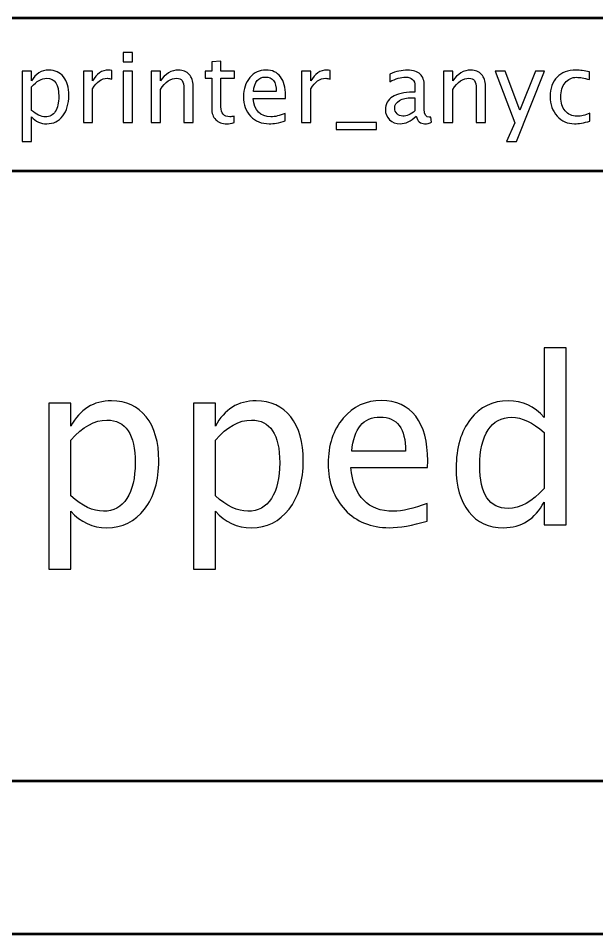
# Model space of a CAD drawing. Header units: centimetres. Extents: x -71 to 58, y -28 to 40.
# Drawn here: x 28.75 to 36.33, y -8.5 to 3.5 of the extents above; entities that cross this region are included whole.
import ezdxf

# ---------------------------------------------------------------- set-up
doc = ezdxf.new("R2010")
doc.units = ezdxf.units.CM
doc.header["$MEASUREMENT"] = 0
doc.layers.add('Layer 1', color=7, linetype='Continuous')

msp = doc.modelspace()

# ---------------------------------------------------------------- linework, layer by layer
at = {"layer": 'Layer 1', "lineweight": 53}
for points in [[(12.5, 1.49999), (47.5, 1.49999), (47.5, 3.49999), (12.5, 3.49999), (12.5, 1.49999)], [(12.5, -8.50001), (47.5, -8.50001), (47.5, -6.50001), (12.5, -6.50001), (12.5, -8.50001)]]:
    msp.add_lwpolyline(points, close=True, dxfattribs=at)
at = {"layer": 'Layer 1'}
for points, knots in [([(30.12365, 2.92973), (30.12365, 2.92973), (30.12365, 3.05179), (30.12365, 3.05179), (30.12365, 3.05179), (30.12365, 3.05179), (30.24571, 3.05179), (30.24571, 3.05179), (30.24571, 3.05179), (30.24571, 3.05179), (30.24571, 2.92973), (30.24571, 2.92973), (30.24571, 2.92973), (30.24571, 2.92973), (30.12365, 2.92973), (30.12365, 2.92973)], [0, 0, 0, 0, 0.2, 0.2, 0.2, 0.2, 0.4, 0.4, 0.4, 0.4, 0.6, 0.6, 0.6, 0.6, 1, 1, 1, 1]), ([(31.58157, 2.13275), (31.54385, 2.12237), (31.511, 2.11728), (31.48324, 2.11728), (31.48324, 2.11728), (31.42094, 2.11728), (31.37242, 2.13508), (31.33766, 2.17068), (31.33766, 2.17068), (31.3027, 2.20628), (31.28532, 2.25566), (31.28532, 2.31902), (31.28532, 2.31902), (31.28532, 2.31902), (31.28532, 2.71486), (31.28532, 2.71486), (31.28532, 2.71486), (31.28532, 2.71486), (31.20099, 2.71486), (31.20099, 2.71486), (31.20099, 2.71486), (31.20099, 2.71486), (31.20099, 2.8064), (31.20099, 2.8064), (31.20099, 2.8064), (31.20099, 2.8064), (31.28532, 2.8064), (31.28532, 2.8064), (31.28532, 2.8064), (31.28532, 2.8064), (31.28532, 2.92825), (31.28532, 2.92825), (31.28532, 2.92825), (31.28532, 2.92825), (31.40738, 2.9399), (31.40738, 2.9399), (31.40738, 2.9399), (31.40738, 2.9399), (31.40738, 2.8064), (31.40738, 2.8064), (31.40738, 2.8064), (31.40738, 2.8064), (31.58411, 2.8064), (31.58411, 2.8064), (31.58411, 2.8064), (31.58411, 2.8064), (31.58411, 2.71486), (31.58411, 2.71486), (31.58411, 2.71486), (31.58411, 2.71486), (31.40738, 2.71486), (31.40738, 2.71486), (31.40738, 2.71486), (31.40738, 2.71486), (31.40738, 2.34106), (31.40738, 2.34106), (31.40738, 2.34106), (31.40738, 2.2529), (31.44574, 2.20883), (31.52224, 2.20883), (31.52224, 2.20883), (31.53855, 2.20883), (31.55826, 2.21158), (31.58157, 2.21688), (31.58157, 2.21688), (31.58157, 2.21688), (31.58157, 2.13275), (31.58157, 2.13275)], [0, 0, 0, 0, 0.05555556, 0.05555556, 0.05555556, 0.05555556, 0.11111111, 0.11111111, 0.11111111, 0.11111111, 0.16666667, 0.16666667, 0.16666667, 0.16666667, 0.22222222, 0.22222222, 0.22222222, 0.22222222, 0.27777778, 0.27777778, 0.27777778, 0.27777778, 0.33333333, 0.33333333, 0.33333333, 0.33333333, 0.38888889, 0.38888889, 0.38888889, 0.38888889, 0.44444444, 0.44444444, 0.44444444, 0.44444444, 0.5, 0.5, 0.5, 0.5, 0.55555556, 0.55555556, 0.55555556, 0.55555556, 0.61111111, 0.61111111, 0.61111111, 0.61111111, 0.66666667, 0.66666667, 0.66666667, 0.66666667, 0.72222222, 0.72222222, 0.72222222, 0.72222222, 0.77777778, 0.77777778, 0.77777778, 0.77777778, 0.83333333, 0.83333333, 0.83333333, 0.83333333, 0.88888889, 0.88888889, 0.88888889, 0.88888889, 1, 1, 1, 1]), ([(28.80326, 1.88715), (28.80326, 1.88715), (28.80326, 2.8064), (28.80326, 2.8064), (28.80326, 2.8064), (28.80326, 2.8064), (28.92532, 2.8064), (28.92532, 2.8064), (28.92532, 2.8064), (28.92532, 2.8064), (28.92532, 2.67905), (28.92532, 2.67905), (28.92532, 2.67905), (28.97533, 2.77335), (29.05055, 2.82039), (29.15079, 2.82039), (29.15079, 2.82039), (29.23195, 2.82039), (29.29573, 2.79093), (29.34235, 2.73181), (29.34235, 2.73181), (29.38897, 2.67269), (29.41228, 2.59195), (29.41228, 2.4896), (29.41228, 2.4896), (29.41228, 2.37814), (29.38579, 2.28808), (29.33302, 2.21985), (29.33302, 2.21985), (29.28026, 2.1514), (29.21075, 2.11728), (29.12472, 2.11728), (29.12472, 2.11728), (29.04483, 2.11728), (28.97829, 2.1478), (28.92532, 2.20904), (28.92532, 2.20904), (28.92532, 2.20904), (28.92532, 1.88715), (28.92532, 1.88715), (28.92532, 1.88715), (28.92532, 1.88715), (28.80326, 1.88715), (28.80326, 1.88715)], [0, 0, 0, 0, 0.08333333, 0.08333333, 0.08333333, 0.08333333, 0.16666667, 0.16666667, 0.16666667, 0.16666667, 0.25, 0.25, 0.25, 0.25, 0.33333333, 0.33333333, 0.33333333, 0.33333333, 0.41666667, 0.41666667, 0.41666667, 0.41666667, 0.5, 0.5, 0.5, 0.5, 0.58333333, 0.58333333, 0.58333333, 0.58333333, 0.66666667, 0.66666667, 0.66666667, 0.66666667, 0.75, 0.75, 0.75, 0.75, 0.83333333, 0.83333333, 0.83333333, 0.83333333, 1, 1, 1, 1]), ([(29.60342, 2.13254), (29.60342, 2.13254), (29.60342, 2.8064), (29.60342, 2.8064), (29.60342, 2.8064), (29.60342, 2.8064), (29.72548, 2.8064), (29.72548, 2.8064), (29.72548, 2.8064), (29.72548, 2.8064), (29.72548, 2.67905), (29.72548, 2.67905), (29.72548, 2.67905), (29.774, 2.77335), (29.84436, 2.82039), (29.93675, 2.82039), (29.93675, 2.82039), (29.94925, 2.82039), (29.96239, 2.81933), (29.97595, 2.81721), (29.97595, 2.81721), (29.97595, 2.81721), (29.97595, 2.70299), (29.97595, 2.70299), (29.97595, 2.70299), (29.95476, 2.70999), (29.93611, 2.71359), (29.92001, 2.71359), (29.92001, 2.71359), (29.84245, 2.71359), (29.77761, 2.66782), (29.72548, 2.57606), (29.72548, 2.57606), (29.72548, 2.57606), (29.72548, 2.13254), (29.72548, 2.13254), (29.72548, 2.13254), (29.72548, 2.13254), (29.60342, 2.13254), (29.60342, 2.13254)], [0, 0, 0, 0, 0.09090909, 0.09090909, 0.09090909, 0.09090909, 0.18181818, 0.18181818, 0.18181818, 0.18181818, 0.27272727, 0.27272727, 0.27272727, 0.27272727, 0.36363636, 0.36363636, 0.36363636, 0.36363636, 0.45454545, 0.45454545, 0.45454545, 0.45454545, 0.54545455, 0.54545455, 0.54545455, 0.54545455, 0.63636364, 0.63636364, 0.63636364, 0.63636364, 0.72727273, 0.72727273, 0.72727273, 0.72727273, 0.81818182, 0.81818182, 0.81818182, 0.81818182, 1, 1, 1, 1]), ([(30.12365, 2.13254), (30.12365, 2.13254), (30.12365, 2.8064), (30.12365, 2.8064), (30.12365, 2.8064), (30.12365, 2.8064), (30.24571, 2.8064), (30.24571, 2.8064), (30.24571, 2.8064), (30.24571, 2.8064), (30.24571, 2.13254), (30.24571, 2.13254), (30.24571, 2.13254), (30.24571, 2.13254), (30.12365, 2.13254), (30.12365, 2.13254)], [0, 0, 0, 0, 0.2, 0.2, 0.2, 0.2, 0.4, 0.4, 0.4, 0.4, 0.6, 0.6, 0.6, 0.6, 1, 1, 1, 1]), ([(30.4911, 2.13254), (30.4911, 2.13254), (30.4911, 2.8064), (30.4911, 2.8064), (30.4911, 2.8064), (30.4911, 2.8064), (30.61316, 2.8064), (30.61316, 2.8064), (30.61316, 2.8064), (30.61316, 2.8064), (30.61316, 2.67905), (30.61316, 2.67905), (30.61316, 2.67905), (30.67779, 2.77335), (30.75704, 2.82039), (30.8507, 2.82039), (30.8507, 2.82039), (30.90961, 2.82039), (30.95645, 2.80195), (30.99099, 2.76487), (30.99099, 2.76487), (31.02553, 2.728), (31.0429, 2.6782), (31.0429, 2.6159), (31.0429, 2.6159), (31.0429, 2.6159), (31.0429, 2.13254), (31.0429, 2.13254), (31.0429, 2.13254), (31.0429, 2.13254), (30.92084, 2.13254), (30.92084, 2.13254), (30.92084, 2.13254), (30.92084, 2.13254), (30.92084, 2.57606), (30.92084, 2.57606), (30.92084, 2.57606), (30.92084, 2.62607), (30.91343, 2.66167), (30.89881, 2.68286), (30.89881, 2.68286), (30.88397, 2.70426), (30.8596, 2.71486), (30.82549, 2.71486), (30.82549, 2.71486), (30.75047, 2.71486), (30.6797, 2.66591), (30.61316, 2.56801), (30.61316, 2.56801), (30.61316, 2.56801), (30.61316, 2.13254), (30.61316, 2.13254), (30.61316, 2.13254), (30.61316, 2.13254), (30.4911, 2.13254), (30.4911, 2.13254)], [0, 0, 0, 0, 0.06666667, 0.06666667, 0.06666667, 0.06666667, 0.13333333, 0.13333333, 0.13333333, 0.13333333, 0.2, 0.2, 0.2, 0.2, 0.26666667, 0.26666667, 0.26666667, 0.26666667, 0.33333333, 0.33333333, 0.33333333, 0.33333333, 0.4, 0.4, 0.4, 0.4, 0.46666667, 0.46666667, 0.46666667, 0.46666667, 0.53333333, 0.53333333, 0.53333333, 0.53333333, 0.6, 0.6, 0.6, 0.6, 0.66666667, 0.66666667, 0.66666667, 0.66666667, 0.73333333, 0.73333333, 0.73333333, 0.73333333, 0.8, 0.8, 0.8, 0.8, 0.86666667, 0.86666667, 0.86666667, 0.86666667, 1, 1, 1, 1]), ([(32.25035, 2.15415), (32.16834, 2.12957), (32.0982, 2.11728), (32.03971, 2.11728), (32.03971, 2.11728), (31.93991, 2.11728), (31.85874, 2.15034), (31.79623, 2.21624), (31.79623, 2.21624), (31.73372, 2.28215), (31.70236, 2.36754), (31.70236, 2.47265), (31.70236, 2.47265), (31.70236, 2.57458), (31.72991, 2.65828), (31.78521, 2.72376), (31.78521, 2.72376), (31.84052, 2.78903), (31.9113, 2.82166), (31.99754, 2.82166), (31.99754, 2.82166), (32.07913, 2.82166), (32.14228, 2.79263), (32.18678, 2.73457), (32.18678, 2.73457), (32.23128, 2.6765), (32.25353, 2.59428), (32.25353, 2.4877), (32.25353, 2.4877), (32.25353, 2.4877), (32.25289, 2.4504), (32.25289, 2.4504), (32.25289, 2.4504), (32.25289, 2.4504), (31.82696, 2.4504), (31.82696, 2.4504), (31.82696, 2.4504), (31.84476, 2.28935), (31.92338, 2.20883), (32.0626, 2.20883), (32.0626, 2.20883), (32.11367, 2.20883), (32.17618, 2.22324), (32.25035, 2.25206), (32.25035, 2.25206), (32.25035, 2.25206), (32.25035, 2.15415), (32.25035, 2.15415)], [0, 0, 0, 0, 0.07692308, 0.07692308, 0.07692308, 0.07692308, 0.15384615, 0.15384615, 0.15384615, 0.15384615, 0.23076923, 0.23076923, 0.23076923, 0.23076923, 0.30769231, 0.30769231, 0.30769231, 0.30769231, 0.38461538, 0.38461538, 0.38461538, 0.38461538, 0.46153846, 0.46153846, 0.46153846, 0.46153846, 0.53846154, 0.53846154, 0.53846154, 0.53846154, 0.61538462, 0.61538462, 0.61538462, 0.61538462, 0.69230769, 0.69230769, 0.69230769, 0.69230769, 0.76923077, 0.76923077, 0.76923077, 0.76923077, 0.84615385, 0.84615385, 0.84615385, 0.84615385, 1, 1, 1, 1]), ([(32.46416, 2.13254), (32.46416, 2.13254), (32.46416, 2.8064), (32.46416, 2.8064), (32.46416, 2.8064), (32.46416, 2.8064), (32.58622, 2.8064), (32.58622, 2.8064), (32.58622, 2.8064), (32.58622, 2.8064), (32.58622, 2.67905), (32.58622, 2.67905), (32.58622, 2.67905), (32.63474, 2.77335), (32.7051, 2.82039), (32.79749, 2.82039), (32.79749, 2.82039), (32.80999, 2.82039), (32.82313, 2.81933), (32.83669, 2.81721), (32.83669, 2.81721), (32.83669, 2.81721), (32.83669, 2.70299), (32.83669, 2.70299), (32.83669, 2.70299), (32.8155, 2.70999), (32.79685, 2.71359), (32.78075, 2.71359), (32.78075, 2.71359), (32.70319, 2.71359), (32.63835, 2.66782), (32.58622, 2.57606), (32.58622, 2.57606), (32.58622, 2.57606), (32.58622, 2.13254), (32.58622, 2.13254), (32.58622, 2.13254), (32.58622, 2.13254), (32.46416, 2.13254), (32.46416, 2.13254)], [0, 0, 0, 0, 0.09090909, 0.09090909, 0.09090909, 0.09090909, 0.18181818, 0.18181818, 0.18181818, 0.18181818, 0.27272727, 0.27272727, 0.27272727, 0.27272727, 0.36363636, 0.36363636, 0.36363636, 0.36363636, 0.45454545, 0.45454545, 0.45454545, 0.45454545, 0.54545455, 0.54545455, 0.54545455, 0.54545455, 0.63636364, 0.63636364, 0.63636364, 0.63636364, 0.72727273, 0.72727273, 0.72727273, 0.72727273, 0.81818182, 0.81818182, 0.81818182, 0.81818182, 1, 1, 1, 1]), ([(33.96742, 2.21836), (33.8941, 2.15098), (33.82354, 2.11728), (33.75573, 2.11728), (33.75573, 2.11728), (33.7, 2.11728), (33.65359, 2.13466), (33.61693, 2.16962), (33.61693, 2.16962), (33.58006, 2.20459), (33.56162, 2.24866), (33.56162, 2.30185), (33.56162, 2.30185), (33.56162, 2.37539), (33.59256, 2.43196), (33.65444, 2.47138), (33.65444, 2.47138), (33.71631, 2.51079), (33.8051, 2.5305), (33.9208, 2.5305), (33.9208, 2.5305), (33.9208, 2.5305), (33.94941, 2.5305), (33.94941, 2.5305), (33.94941, 2.5305), (33.94941, 2.5305), (33.94941, 2.61166), (33.94941, 2.61166), (33.94941, 2.61166), (33.94941, 2.68985), (33.90873, 2.72885), (33.82714, 2.72885), (33.82714, 2.72885), (33.76399, 2.72885), (33.69491, 2.70893), (33.62011, 2.66909), (33.62011, 2.66909), (33.62011, 2.66909), (33.62011, 2.76953), (33.62011, 2.76953), (33.62011, 2.76953), (33.70233, 2.80344), (33.77989, 2.82039), (33.85257, 2.82039), (33.85257, 2.82039), (33.92737, 2.82039), (33.98268, 2.80344), (34.01807, 2.76932), (34.01807, 2.76932), (34.05367, 2.7352), (34.07147, 2.68265), (34.07147, 2.61166), (34.07147, 2.61166), (34.07147, 2.61166), (34.07147, 2.30715), (34.07147, 2.30715), (34.07147, 2.30715), (34.07147, 2.23743), (34.09287, 2.20247), (34.13589, 2.20247), (34.13589, 2.20247), (34.14119, 2.20247), (34.14903, 2.20332), (34.15941, 2.20501), (34.15941, 2.20501), (34.15941, 2.20501), (34.1681, 2.1372), (34.1681, 2.1372), (34.1681, 2.1372), (34.14034, 2.12385), (34.10982, 2.11728), (34.07634, 2.11728), (34.07634, 2.11728), (34.01934, 2.11728), (33.9831, 2.15098), (33.96742, 2.21836)], [0, 0, 0, 0, 0.05, 0.05, 0.05, 0.05, 0.1, 0.1, 0.1, 0.1, 0.15, 0.15, 0.15, 0.15, 0.2, 0.2, 0.2, 0.2, 0.25, 0.25, 0.25, 0.25, 0.3, 0.3, 0.3, 0.3, 0.35, 0.35, 0.35, 0.35, 0.4, 0.4, 0.4, 0.4, 0.45, 0.45, 0.45, 0.45, 0.5, 0.5, 0.5, 0.5, 0.55, 0.55, 0.55, 0.55, 0.6, 0.6, 0.6, 0.6, 0.65, 0.65, 0.65, 0.65, 0.7, 0.7, 0.7, 0.7, 0.75, 0.75, 0.75, 0.75, 0.8, 0.8, 0.8, 0.8, 0.85, 0.85, 0.85, 0.85, 0.9, 0.9, 0.9, 0.9, 1, 1, 1, 1]), ([(34.32216, 2.13254), (34.32216, 2.13254), (34.32216, 2.8064), (34.32216, 2.8064), (34.32216, 2.8064), (34.32216, 2.8064), (34.44422, 2.8064), (34.44422, 2.8064), (34.44422, 2.8064), (34.44422, 2.8064), (34.44422, 2.67905), (34.44422, 2.67905), (34.44422, 2.67905), (34.50885, 2.77335), (34.5881, 2.82039), (34.68176, 2.82039), (34.68176, 2.82039), (34.74067, 2.82039), (34.78751, 2.80195), (34.82205, 2.76487), (34.82205, 2.76487), (34.85659, 2.728), (34.87396, 2.6782), (34.87396, 2.6159), (34.87396, 2.6159), (34.87396, 2.6159), (34.87396, 2.13254), (34.87396, 2.13254), (34.87396, 2.13254), (34.87396, 2.13254), (34.7519, 2.13254), (34.7519, 2.13254), (34.7519, 2.13254), (34.7519, 2.13254), (34.7519, 2.57606), (34.7519, 2.57606), (34.7519, 2.57606), (34.7519, 2.62607), (34.74449, 2.66167), (34.72987, 2.68286), (34.72987, 2.68286), (34.71503, 2.70426), (34.69066, 2.71486), (34.65655, 2.71486), (34.65655, 2.71486), (34.58153, 2.71486), (34.51076, 2.66591), (34.44422, 2.56801), (34.44422, 2.56801), (34.44422, 2.56801), (34.44422, 2.13254), (34.44422, 2.13254), (34.44422, 2.13254), (34.44422, 2.13254), (34.32216, 2.13254), (34.32216, 2.13254)], [0, 0, 0, 0, 0.06666667, 0.06666667, 0.06666667, 0.06666667, 0.13333333, 0.13333333, 0.13333333, 0.13333333, 0.2, 0.2, 0.2, 0.2, 0.26666667, 0.26666667, 0.26666667, 0.26666667, 0.33333333, 0.33333333, 0.33333333, 0.33333333, 0.4, 0.4, 0.4, 0.4, 0.46666667, 0.46666667, 0.46666667, 0.46666667, 0.53333333, 0.53333333, 0.53333333, 0.53333333, 0.6, 0.6, 0.6, 0.6, 0.66666667, 0.66666667, 0.66666667, 0.66666667, 0.73333333, 0.73333333, 0.73333333, 0.73333333, 0.8, 0.8, 0.8, 0.8, 0.86666667, 0.86666667, 0.86666667, 0.86666667, 1, 1, 1, 1]), ([(35.15114, 1.88715), (35.15114, 1.88715), (35.26048, 2.13169), (35.26048, 2.13169), (35.26048, 2.13169), (35.26048, 2.13169), (34.99941, 2.8064), (34.99941, 2.8064), (34.99941, 2.8064), (34.99941, 2.8064), (35.13037, 2.8064), (35.13037, 2.8064), (35.13037, 2.8064), (35.13037, 2.8064), (35.32448, 2.29613), (35.32448, 2.29613), (35.32448, 2.29613), (35.32448, 2.29613), (35.53151, 2.8064), (35.53151, 2.8064), (35.53151, 2.8064), (35.53151, 2.8064), (35.64657, 2.8064), (35.64657, 2.8064), (35.64657, 2.8064), (35.64657, 2.8064), (35.27828, 1.88715), (35.27828, 1.88715), (35.27828, 1.88715), (35.27828, 1.88715), (35.15114, 1.88715), (35.15114, 1.88715)], [0, 0, 0, 0, 0.11111111, 0.11111111, 0.11111111, 0.11111111, 0.22222222, 0.22222222, 0.22222222, 0.22222222, 0.33333333, 0.33333333, 0.33333333, 0.33333333, 0.44444444, 0.44444444, 0.44444444, 0.44444444, 0.55555556, 0.55555556, 0.55555556, 0.55555556, 0.66666667, 0.66666667, 0.66666667, 0.66666667, 0.77777778, 0.77777778, 0.77777778, 0.77777778, 1, 1, 1, 1]), ([(36.24352, 2.15288), (36.16448, 2.12915), (36.09624, 2.11728), (36.03882, 2.11728), (36.03882, 2.11728), (35.9477, 2.11728), (35.87226, 2.15098), (35.81229, 2.21815), (35.81229, 2.21815), (35.75232, 2.28554), (35.72223, 2.37051), (35.72223, 2.47286), (35.72223, 2.47286), (35.72223, 2.58221), (35.75189, 2.6676), (35.81123, 2.72863), (35.81123, 2.72863), (35.87056, 2.78987), (35.95342, 2.82039), (36.0598, 2.82039), (36.0598, 2.82039), (36.11214, 2.82039), (36.17105, 2.81318), (36.23589, 2.79877), (36.23589, 2.79877), (36.23589, 2.79877), (36.23589, 2.69579), (36.23589, 2.69579), (36.23589, 2.69579), (36.16702, 2.71613), (36.11086, 2.7263), (36.06764, 2.7263), (36.06764, 2.7263), (36.00491, 2.7263), (35.95469, 2.70278), (35.91718, 2.65595), (35.91718, 2.65595), (35.87967, 2.60912), (35.86081, 2.54661), (35.86081, 2.46862), (35.86081, 2.46862), (35.86081, 2.39297), (35.88031, 2.33194), (35.91909, 2.28511), (35.91909, 2.28511), (35.95787, 2.23849), (36.00851, 2.21518), (36.07145, 2.21518), (36.07145, 2.21518), (36.12718, 2.21518), (36.1844, 2.22959), (36.24352, 2.25841), (36.24352, 2.25841), (36.24352, 2.25841), (36.24352, 2.15288), (36.24352, 2.15288)], [0, 0, 0, 0, 0.06666667, 0.06666667, 0.06666667, 0.06666667, 0.13333333, 0.13333333, 0.13333333, 0.13333333, 0.2, 0.2, 0.2, 0.2, 0.26666667, 0.26666667, 0.26666667, 0.26666667, 0.33333333, 0.33333333, 0.33333333, 0.33333333, 0.4, 0.4, 0.4, 0.4, 0.46666667, 0.46666667, 0.46666667, 0.46666667, 0.53333333, 0.53333333, 0.53333333, 0.53333333, 0.6, 0.6, 0.6, 0.6, 0.66666667, 0.66666667, 0.66666667, 0.66666667, 0.73333333, 0.73333333, 0.73333333, 0.73333333, 0.8, 0.8, 0.8, 0.8, 0.86666667, 0.86666667, 0.86666667, 0.86666667, 1, 1, 1, 1]), ([(28.92532, 2.29317), (28.98825, 2.23701), (29.04822, 2.20883), (29.10523, 2.20883), (29.10523, 2.20883), (29.16138, 2.20883), (29.20482, 2.23235), (29.23534, 2.27918), (29.23534, 2.27918), (29.26606, 2.32601), (29.28132, 2.39191), (29.28132, 2.4771), (29.28132, 2.4771), (29.28132, 2.63476), (29.22919, 2.71359), (29.12493, 2.71359), (29.12493, 2.71359), (29.0567, 2.71359), (28.99016, 2.67672), (28.92532, 2.60276), (28.92532, 2.60276), (28.92532, 2.60276), (28.92532, 2.29317), (28.92532, 2.29317)], [0, 0, 0, 0, 0.14285714, 0.14285714, 0.14285714, 0.14285714, 0.28571429, 0.28571429, 0.28571429, 0.28571429, 0.42857143, 0.42857143, 0.42857143, 0.42857143, 0.57142857, 0.57142857, 0.57142857, 0.57142857, 0.71428571, 0.71428571, 0.71428571, 0.71428571, 1, 1, 1, 1]), ([(31.83332, 2.54194), (31.83332, 2.54194), (32.13083, 2.54194), (32.13083, 2.54194), (32.13083, 2.54194), (32.13083, 2.66739), (32.084, 2.73012), (31.99055, 2.73012), (31.99055, 2.73012), (31.89646, 2.73012), (31.84412, 2.66739), (31.83332, 2.54194)], [0, 0, 0, 0, 0.25, 0.25, 0.25, 0.25, 0.5, 0.5, 0.5, 0.5, 1, 1, 1, 1]), ([(33.94941, 2.2849), (33.94941, 2.2849), (33.94941, 2.45803), (33.94941, 2.45803), (33.94941, 2.45803), (33.94941, 2.45803), (33.91021, 2.4593), (33.91021, 2.4593), (33.91021, 2.4593), (33.8424, 2.4593), (33.78773, 2.4468), (33.74598, 2.42179), (33.74598, 2.42179), (33.70445, 2.39658), (33.68368, 2.36331), (33.68368, 2.32177), (33.68368, 2.32177), (33.68368, 2.29274), (33.69406, 2.26816), (33.71462, 2.24803), (33.71462, 2.24803), (33.73539, 2.2279), (33.7606, 2.21773), (33.79048, 2.21773), (33.79048, 2.21773), (33.84134, 2.21773), (33.89432, 2.24019), (33.94941, 2.2849)], [0, 0, 0, 0, 0.125, 0.125, 0.125, 0.125, 0.25, 0.25, 0.25, 0.25, 0.375, 0.375, 0.375, 0.375, 0.5, 0.5, 0.5, 0.5, 0.625, 0.625, 0.625, 0.625, 0.75, 0.75, 0.75, 0.75, 1, 1, 1, 1]), ([(32.91573, 2.041), (32.91573, 2.041), (32.91573, 2.13254), (32.91573, 2.13254), (32.91573, 2.13254), (32.91573, 2.13254), (33.44465, 2.13254), (33.44465, 2.13254), (33.44465, 2.13254), (33.44465, 2.13254), (33.44465, 2.041), (33.44465, 2.041), (33.44465, 2.041), (33.44465, 2.041), (32.91573, 2.041), (32.91573, 2.041)], [0, 0, 0, 0, 0.2, 0.2, 0.2, 0.2, 0.4, 0.4, 0.4, 0.4, 0.6, 0.6, 0.6, 0.6, 1, 1, 1, 1]), ([(35.64168, -3.14203), (35.64168, -3.14203), (35.64168, -2.84261), (35.64168, -2.84261), (35.64168, -2.84261), (35.52382, -3.0663), (35.34627, -3.17814), (35.10904, -3.17814), (35.10904, -3.17814), (34.91644, -3.17814), (34.76497, -3.10843), (34.65463, -2.96849), (34.65463, -2.96849), (34.54429, -2.82856), (34.48912, -2.63747), (34.48912, -2.39522), (34.48912, -2.39522), (34.48912, -2.13041), (34.55182, -1.91725), (34.6767, -1.75575), (34.6767, -1.75575), (34.80209, -1.59475), (34.9666, -1.514), (35.17073, -1.514), (35.17073, -1.514), (35.35981, -1.514), (35.5173, -1.58623), (35.64168, -1.73117), (35.64168, -1.73117), (35.64168, -1.73117), (35.64168, -0.82187), (35.64168, -0.82187), (35.64168, -0.82187), (35.64168, -0.82187), (35.93057, -0.82187), (35.93057, -0.82187), (35.93057, -0.82187), (35.93057, -0.82187), (35.93057, -3.14203), (35.93057, -3.14203), (35.93057, -3.14203), (35.93057, -3.14203), (35.64168, -3.14203), (35.64168, -3.14203)], [0, 0, 0, 0, 0.08333333, 0.08333333, 0.08333333, 0.08333333, 0.16666667, 0.16666667, 0.16666667, 0.16666667, 0.25, 0.25, 0.25, 0.25, 0.33333333, 0.33333333, 0.33333333, 0.33333333, 0.41666667, 0.41666667, 0.41666667, 0.41666667, 0.5, 0.5, 0.5, 0.5, 0.58333333, 0.58333333, 0.58333333, 0.58333333, 0.66666667, 0.66666667, 0.66666667, 0.66666667, 0.75, 0.75, 0.75, 0.75, 0.83333333, 0.83333333, 0.83333333, 0.83333333, 1, 1, 1, 1]), ([(29.15113, -3.72282), (29.15113, -3.72282), (29.15113, -1.54711), (29.15113, -1.54711), (29.15113, -1.54711), (29.15113, -1.54711), (29.44002, -1.54711), (29.44002, -1.54711), (29.44002, -1.54711), (29.44002, -1.54711), (29.44002, -1.84854), (29.44002, -1.84854), (29.44002, -1.84854), (29.55839, -1.62535), (29.73644, -1.514), (29.97367, -1.514), (29.97367, -1.514), (30.16576, -1.514), (30.31673, -1.58372), (30.42707, -1.72365), (30.42707, -1.72365), (30.53741, -1.86358), (30.59258, -2.05467), (30.59258, -2.29692), (30.59258, -2.29692), (30.59258, -2.56074), (30.52989, -2.77389), (30.405, -2.93539), (30.405, -2.93539), (30.28012, -3.09739), (30.11561, -3.17814), (29.91198, -3.17814), (29.91198, -3.17814), (29.7229, -3.17814), (29.56541, -3.10592), (29.44002, -2.96097), (29.44002, -2.96097), (29.44002, -2.96097), (29.44002, -3.72282), (29.44002, -3.72282), (29.44002, -3.72282), (29.44002, -3.72282), (29.15113, -3.72282), (29.15113, -3.72282)], [0, 0, 0, 0, 0.08333333, 0.08333333, 0.08333333, 0.08333333, 0.16666667, 0.16666667, 0.16666667, 0.16666667, 0.25, 0.25, 0.25, 0.25, 0.33333333, 0.33333333, 0.33333333, 0.33333333, 0.41666667, 0.41666667, 0.41666667, 0.41666667, 0.5, 0.5, 0.5, 0.5, 0.58333333, 0.58333333, 0.58333333, 0.58333333, 0.66666667, 0.66666667, 0.66666667, 0.66666667, 0.75, 0.75, 0.75, 0.75, 0.83333333, 0.83333333, 0.83333333, 0.83333333, 1, 1, 1, 1]), ([(31.04498, -3.72282), (31.04498, -3.72282), (31.04498, -1.54711), (31.04498, -1.54711), (31.04498, -1.54711), (31.04498, -1.54711), (31.33387, -1.54711), (31.33387, -1.54711), (31.33387, -1.54711), (31.33387, -1.54711), (31.33387, -1.84854), (31.33387, -1.84854), (31.33387, -1.84854), (31.45224, -1.62535), (31.63029, -1.514), (31.86752, -1.514), (31.86752, -1.514), (32.05961, -1.514), (32.21058, -1.58372), (32.32092, -1.72365), (32.32092, -1.72365), (32.43126, -1.86358), (32.48643, -2.05467), (32.48643, -2.29692), (32.48643, -2.29692), (32.48643, -2.56074), (32.42374, -2.77389), (32.29885, -2.93539), (32.29885, -2.93539), (32.17397, -3.09739), (32.00946, -3.17814), (31.80583, -3.17814), (31.80583, -3.17814), (31.61675, -3.17814), (31.45926, -3.10592), (31.33387, -2.96097), (31.33387, -2.96097), (31.33387, -2.96097), (31.33387, -3.72282), (31.33387, -3.72282), (31.33387, -3.72282), (31.33387, -3.72282), (31.04498, -3.72282), (31.04498, -3.72282)], [0, 0, 0, 0, 0.08333333, 0.08333333, 0.08333333, 0.08333333, 0.16666667, 0.16666667, 0.16666667, 0.16666667, 0.25, 0.25, 0.25, 0.25, 0.33333333, 0.33333333, 0.33333333, 0.33333333, 0.41666667, 0.41666667, 0.41666667, 0.41666667, 0.5, 0.5, 0.5, 0.5, 0.58333333, 0.58333333, 0.58333333, 0.58333333, 0.66666667, 0.66666667, 0.66666667, 0.66666667, 0.75, 0.75, 0.75, 0.75, 0.83333333, 0.83333333, 0.83333333, 0.83333333, 1, 1, 1, 1]), ([(34.10945, -3.09087), (33.91535, -3.14905), (33.74933, -3.17814), (33.61091, -3.17814), (33.61091, -3.17814), (33.37468, -3.17814), (33.18258, -3.0999), (33.03463, -2.94392), (33.03463, -2.94392), (32.88667, -2.78794), (32.81244, -2.58581), (32.81244, -2.33704), (32.81244, -2.33704), (32.81244, -2.0958), (32.87764, -1.89769), (33.00855, -1.74271), (33.00855, -1.74271), (33.13945, -1.58823), (33.30697, -1.51099), (33.5111, -1.51099), (33.5111, -1.51099), (33.70419, -1.51099), (33.85366, -1.57971), (33.95898, -1.71713), (33.95898, -1.71713), (34.06431, -1.85456), (34.11697, -2.04916), (34.11697, -2.30144), (34.11697, -2.30144), (34.11697, -2.30144), (34.11546, -2.38971), (34.11546, -2.38971), (34.11546, -2.38971), (34.11546, -2.38971), (33.10735, -2.38971), (33.10735, -2.38971), (33.10735, -2.38971), (33.14948, -2.77088), (33.33556, -2.96147), (33.66507, -2.96147), (33.66507, -2.96147), (33.78595, -2.96147), (33.9339, -2.92737), (34.10945, -2.85916), (34.10945, -2.85916), (34.10945, -2.85916), (34.10945, -3.09087), (34.10945, -3.09087)], [0, 0, 0, 0, 0.07692308, 0.07692308, 0.07692308, 0.07692308, 0.15384615, 0.15384615, 0.15384615, 0.15384615, 0.23076923, 0.23076923, 0.23076923, 0.23076923, 0.30769231, 0.30769231, 0.30769231, 0.30769231, 0.38461538, 0.38461538, 0.38461538, 0.38461538, 0.46153846, 0.46153846, 0.46153846, 0.46153846, 0.53846154, 0.53846154, 0.53846154, 0.53846154, 0.61538462, 0.61538462, 0.61538462, 0.61538462, 0.69230769, 0.69230769, 0.69230769, 0.69230769, 0.76923077, 0.76923077, 0.76923077, 0.76923077, 0.84615385, 0.84615385, 0.84615385, 0.84615385, 1, 1, 1, 1]), ([(29.44002, -2.76186), (29.58898, -2.89477), (29.73092, -2.96147), (29.86584, -2.96147), (29.86584, -2.96147), (29.99875, -2.96147), (30.10157, -2.9058), (30.17379, -2.79496), (30.17379, -2.79496), (30.24651, -2.68412), (30.28262, -2.52813), (30.28262, -2.32651), (30.28262, -2.32651), (30.28262, -1.95336), (30.15924, -1.76678), (29.91248, -1.76678), (29.91248, -1.76678), (29.75098, -1.76678), (29.5935, -1.85405), (29.44002, -2.02909), (29.44002, -2.02909), (29.44002, -2.02909), (29.44002, -2.76186), (29.44002, -2.76186)], [0, 0, 0, 0, 0.14285714, 0.14285714, 0.14285714, 0.14285714, 0.28571429, 0.28571429, 0.28571429, 0.28571429, 0.42857143, 0.42857143, 0.42857143, 0.42857143, 0.57142857, 0.57142857, 0.57142857, 0.57142857, 0.71428571, 0.71428571, 0.71428571, 0.71428571, 1, 1, 1, 1]), ([(31.33387, -2.76186), (31.48283, -2.89477), (31.62477, -2.96147), (31.75969, -2.96147), (31.75969, -2.96147), (31.8926, -2.96147), (31.99542, -2.9058), (32.06764, -2.79496), (32.06764, -2.79496), (32.14036, -2.68412), (32.17647, -2.52813), (32.17647, -2.32651), (32.17647, -2.32651), (32.17647, -1.95336), (32.05309, -1.76678), (31.80633, -1.76678), (31.80633, -1.76678), (31.64483, -1.76678), (31.48735, -1.85405), (31.33387, -2.02909), (31.33387, -2.02909), (31.33387, -2.02909), (31.33387, -2.76186), (31.33387, -2.76186)], [0, 0, 0, 0, 0.14285714, 0.14285714, 0.14285714, 0.14285714, 0.28571429, 0.28571429, 0.28571429, 0.28571429, 0.42857143, 0.42857143, 0.42857143, 0.42857143, 0.57142857, 0.57142857, 0.57142857, 0.57142857, 0.71428571, 0.71428571, 0.71428571, 0.71428571, 1, 1, 1, 1]), ([(33.1224, -2.17304), (33.1224, -2.17304), (33.82657, -2.17304), (33.82657, -2.17304), (33.82657, -2.17304), (33.82657, -1.87612), (33.71573, -1.72766), (33.49455, -1.72766), (33.49455, -1.72766), (33.27186, -1.72766), (33.14798, -1.87612), (33.1224, -2.17304)], [0, 0, 0, 0, 0.25, 0.25, 0.25, 0.25, 0.5, 0.5, 0.5, 0.5, 1, 1, 1, 1]), ([(35.64168, -1.92878), (35.49172, -1.79688), (35.34978, -1.73067), (35.21536, -1.73067), (35.21536, -1.73067), (35.08295, -1.73067), (34.98064, -1.78584), (34.90791, -1.89669), (34.90791, -1.89669), (34.83519, -2.00703), (34.79908, -2.16351), (34.79908, -2.36613), (34.79908, -2.36613), (34.79908, -2.73879), (34.92246, -2.92536), (35.16972, -2.92536), (35.16972, -2.92536), (35.33022, -2.92536), (35.4877, -2.83759), (35.64168, -2.66255), (35.64168, -2.66255), (35.64168, -2.66255), (35.64168, -1.92878), (35.64168, -1.92878)], [0, 0, 0, 0, 0.14285714, 0.14285714, 0.14285714, 0.14285714, 0.28571429, 0.28571429, 0.28571429, 0.28571429, 0.42857143, 0.42857143, 0.42857143, 0.42857143, 0.57142857, 0.57142857, 0.57142857, 0.57142857, 0.71428571, 0.71428571, 0.71428571, 0.71428571, 1, 1, 1, 1])]:
    msp.add_open_spline(points, degree=3, knots=knots, dxfattribs=at)

doc.saveas('drawing.dxf')
